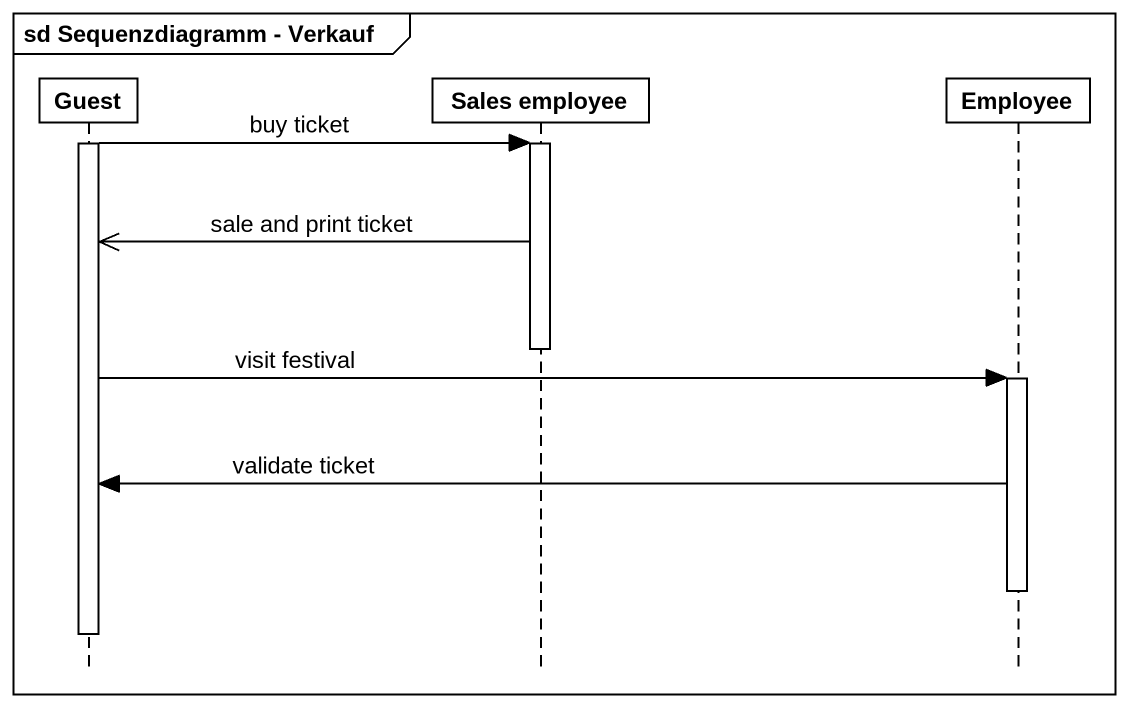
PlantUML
@startuml
mainframe sd Sequenzdiagramm - Verkauf
hide footbox
participant Guest
participant "Sales employee" as Sales_employee
participant Employee

activate Guest
Guest -> Sales_employee : buy ticket
activate Sales_employee
Sales_employee ->> Guest : sale and print ticket
deactivate Sales_employee
Guest -> Employee : visit festival
activate Employee
Employee -> Guest : validate ticket
deactivate Employee
deactivate Guest
@enduml
